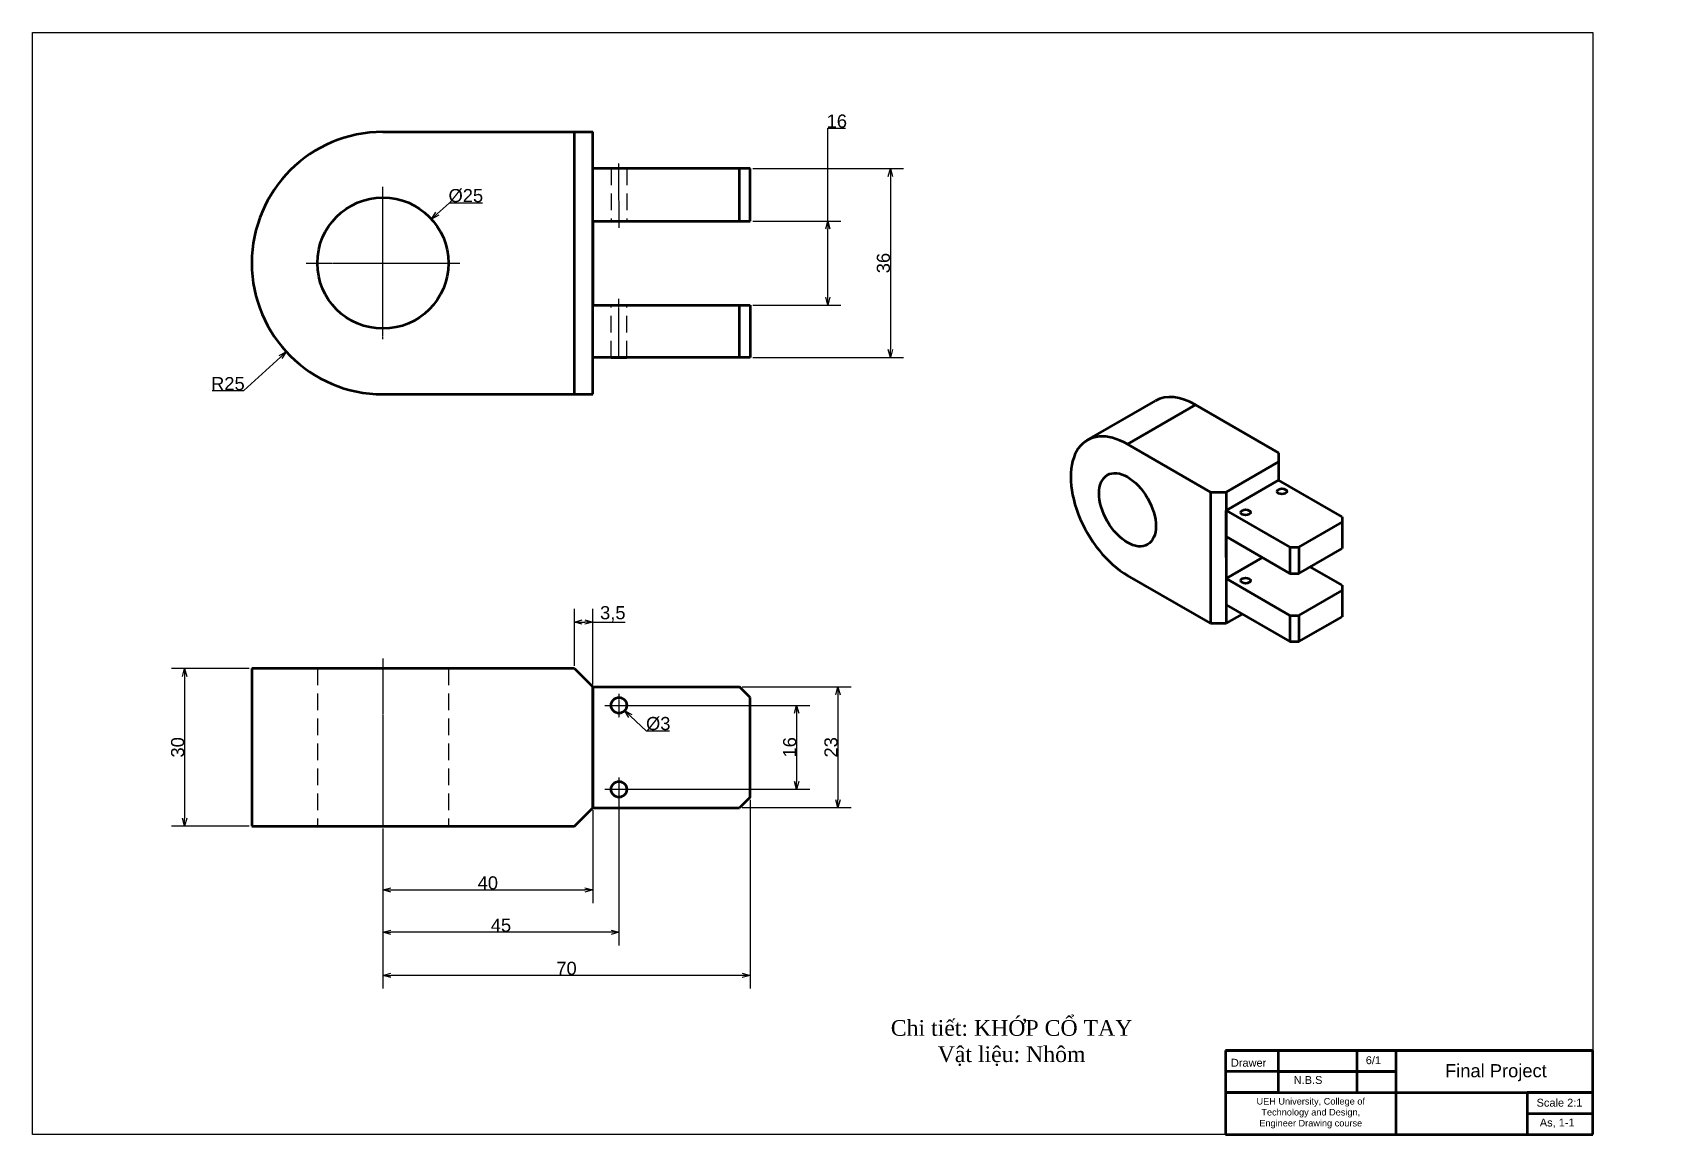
# Model space of a CAD drawing. Header units: inches. Extents: x 632 to 5727, y -9589 to -3994.
# Drawn here: x 4212 to 4832, y -5081 to -4661 of the extents above; entities that cross this region are included whole.
import ezdxf

# ---------------------------------------------------------------- set-up
doc = ezdxf.new("R2010")
doc.units = ezdxf.units.IN
doc.header["$MEASUREMENT"] = 0
doc.linetypes.add('CENTER2', pattern=[1.125, 0.75, -0.125, 0.125, -0.125])
doc.linetypes.add('DASHED2', pattern=[9.525, 6.35, -3.175])
for name, color, linetype, lineweight, plot in [('center line', 5, 'CENTER2', 25, False), ('Dimension line', 3, 'Continuous', 25, False), ('hidden line', 10, 'DASHED2', 25, False), ('visible line', 7, 'Continuous', 50, False)]:
    doc.layers.add(name, color=color, linetype=linetype, lineweight=lineweight, plot=plot)
doc.styles.get("Standard").update_dxf_attribs({"font": 'arial.ttf'})
doc.dimstyles.new('ISO A3', dxfattribs={"dimtxt": 5, "dimasz": 3, "dimexe": 5, "dimexo": 1, "dimgap": 0.09, "dimtad": 1, "dimtoh": 1, "dimdec": 0, "dimzin": 0, "dimdsep": 46, "dimtxsty": 'Standard', "dimblk": 'OPEN30', "dimcen": 0.09, "dimclrd": 256, "dimclre": 256, "dimadec": 0, "dimazin": 0, "dimtfac": 1, "dimtdec": 0, "dimtofl": 0, "dimtmove": 0, "dimatfit": 3, "dimldrblk": 'OPEN30', "dimfxl": 1, "dimtolj": 1, "dimtzin": 0, "dimarcsym": 0})

# ---------------------------------------------------------------- blocks, each defined once
blk = doc.blocks.new('_Open30')
at = {"color": 0, "linetype": 'ByBlock', "lineweight": -2}
for p, q in [((-1, 0.27), (0, 0)), ((0, 0), (-1, -0.27)), ((0, 0), (-1, 0))]:
    blk.add_line(p, q, dxfattribs=at)
blk = doc.blocks.new('*D167')
at = {"layer": 'Defpoints', "color": 0, "transparency": 16777216}
for p in [(4345.68, -4748.6), (4308.82, -4782.38)]:
    blk.add_point(p, dxfattribs=at)
at = {"layer": 'Dimension line', "lineweight": -2, "transparency": 16777216}
for p, q in [((4345.59, -4748.6), (4345.77, -4748.6)), ((4345.68, -4748.69), (4345.68, -4748.51)), ((4292.63, -4797.22), (4306.61, -4784.41)), ((4280.56, -4797.22), (4292.63, -4797.22))]:
    blk.add_line(p, q, dxfattribs=at)
at = {"layer": 'Dimension line', "lineweight": -2, "transparency": 16777216, "xscale": 3, "yscale": 3, "zscale": 3, "rotation": 42.5089115909372}
blk.add_blockref('_Open30', (4308.82, -4782.38), dxfattribs=at)
at = {"layer": 'Dimension line', "color": 0, "transparency": 16777216, "insert": (4286.55, -4794.58), "char_height": 5, "attachment_point": 5}
blk.add_mtext('\\A1;R25', dxfattribs=at)
blk = doc.blocks.new('*D168')
at = {"layer": 'Defpoints', "color": 0, "transparency": 16777216}
for p in [(4364.2, -4731.81), (4327.16, -4765.39)]:
    blk.add_point(p, dxfattribs=at)
at = {"layer": 'Dimension line', "lineweight": -2, "transparency": 16777216}
for p, q in [((4370.88, -4725.75), (4366.42, -4729.79)), ((4383.61, -4725.75), (4370.88, -4725.75)), ((4345.59, -4748.6), (4345.77, -4748.6)), ((4345.68, -4748.69), (4345.68, -4748.51))]:
    blk.add_line(p, q, dxfattribs=at)
at = {"layer": 'Dimension line', "lineweight": -2, "transparency": 16777216, "xscale": 3, "yscale": 3, "zscale": 3, "rotation": 222.1913043864907}
blk.add_blockref('_Open30', (4364.2, -4731.81), dxfattribs=at)
at = {"layer": 'Dimension line', "color": 0, "transparency": 16777216, "insert": (4377.29, -4722.97), "char_height": 5, "attachment_point": 5}
blk.add_mtext('\\A1;%%C25', dxfattribs=at)
blk = doc.blocks.new('*D169')
at = {"layer": 'Defpoints', "color": 0, "transparency": 16777216}
for p in [(4485.68, -4732.6), (4485.68, -4764.6), (4515.33, -4764.6)]:
    blk.add_point(p, dxfattribs=at)
at = {"layer": 'Dimension line', "lineweight": -2, "transparency": 16777216}
for p, q in [((4515.33, -4732.6), (4515.33, -4697.16)), ((4515.33, -4697.16), (4522.11, -4697.16)), ((4486.68, -4732.6), (4520.33, -4732.6)), ((4515.33, -4761.6), (4515.33, -4735.6)), ((4486.68, -4764.6), (4520.33, -4764.6))]:
    blk.add_line(p, q, dxfattribs=at)
at = {"layer": 'Dimension line', "lineweight": -2, "transparency": 16777216, "xscale": 3, "yscale": 3, "zscale": 3}
for p, rotation in [((4515.33, -4732.6), 90), ((4515.33, -4764.6), 270)]:
    blk.add_blockref('_Open30', p, dxfattribs=dict(at, rotation=rotation))
at = {"layer": 'Dimension line', "color": 0, "transparency": 16777216, "insert": (4518.77, -4694.51), "char_height": 5, "attachment_point": 5}
blk.add_mtext('\\A1;16', dxfattribs=at)
blk = doc.blocks.new('*D170')
at = {"layer": 'Defpoints', "color": 0, "transparency": 16777216}
for p in [(4485.68, -4712.6), (4485.68, -4784.6), (4539.2, -4784.6)]:
    blk.add_point(p, dxfattribs=at)
at = {"layer": 'Dimension line', "lineweight": -2, "transparency": 16777216}
for p, q in [((4486.68, -4712.6), (4544.2, -4712.6)), ((4539.2, -4715.6), (4539.2, -4781.6)), ((4486.68, -4784.6), (4544.2, -4784.6))]:
    blk.add_line(p, q, dxfattribs=at)
at = {"layer": 'Dimension line', "lineweight": -2, "transparency": 16777216, "xscale": 3, "yscale": 3, "zscale": 3}
for p, rotation in [((4539.2, -4712.6), 90), ((4539.2, -4784.6), 270)]:
    blk.add_blockref('_Open30', p, dxfattribs=dict(at, rotation=rotation))
at = {"layer": 'Dimension line', "color": 0, "transparency": 16777216, "insert": (4536.55, -4748.6), "char_height": 5, "attachment_point": 5, "rotation": 90}
blk.add_mtext('\\A1;36', dxfattribs=at)
blk = doc.blocks.new('*D171')
at = {"layer": 'Defpoints', "color": 0, "transparency": 16777216}
for p in [(4295.68, -4903.17), (4270.06, -4963.17), (4295.68, -4963.17)]:
    blk.add_point(p, dxfattribs=at)
at = {"layer": 'Dimension line', "lineweight": -2, "transparency": 16777216}
for p, q in [((4294.68, -4903.17), (4265.06, -4903.17)), ((4270.06, -4906.17), (4270.06, -4960.17)), ((4294.68, -4963.17), (4265.06, -4963.17))]:
    blk.add_line(p, q, dxfattribs=at)
at = {"layer": 'Dimension line', "lineweight": -2, "transparency": 16777216, "xscale": 3, "yscale": 3, "zscale": 3}
for p, rotation in [((4270.06, -4903.17), 90), ((4270.06, -4963.17), 270)]:
    blk.add_blockref('_Open30', p, dxfattribs=dict(at, rotation=rotation))
at = {"layer": 'Dimension line', "color": 0, "transparency": 16777216, "insert": (4267.41, -4933.17), "char_height": 5, "attachment_point": 5, "rotation": 90}
blk.add_mtext('\\A1;30', dxfattribs=at)
blk = doc.blocks.new('*D172')
at = {"layer": 'Defpoints', "color": 0, "transparency": 16777216}
for p in [(4425.68, -4885.41), (4418.68, -4903.17), (4425.68, -4910.17)]:
    blk.add_point(p, dxfattribs=at)
at = {"layer": 'Dimension line', "lineweight": -2, "transparency": 16777216}
for p, q in [((4418.68, -4902.17), (4418.68, -4880.41)), ((4421.68, -4885.41), (4422.68, -4885.41)), ((4425.68, -4909.17), (4425.68, -4880.41)), ((4425.68, -4885.41), (4438, -4885.41))]:
    blk.add_line(p, q, dxfattribs=at)
at = {"layer": 'Dimension line', "lineweight": -2, "transparency": 16777216, "xscale": 3, "yscale": 3, "zscale": 3, "rotation": 180}
blk.add_blockref('_Open30', (4418.68, -4885.41), dxfattribs=at)
at = {"layer": 'Dimension line', "lineweight": -2, "transparency": 16777216, "xscale": 3, "yscale": 3, "zscale": 3}
blk.add_blockref('_Open30', (4425.68, -4885.41), dxfattribs=at)
at = {"layer": 'Dimension line', "color": 0, "transparency": 16777216, "insert": (4433.34, -4882.32), "char_height": 5, "attachment_point": 5}
blk.add_mtext('\\A1;3,5', dxfattribs=at)
blk = doc.blocks.new('*D173')
at = {"layer": 'Defpoints', "color": 0, "transparency": 16777216}
for p in [(4425.68, -4956.17), (4345.68, -4963.17), (4425.68, -4987.52)]:
    blk.add_point(p, dxfattribs=at)
at = {"layer": 'Dimension line', "lineweight": -2, "transparency": 16777216}
for p, q in [((4425.68, -4957.17), (4425.68, -4992.52)), ((4345.68, -4964.17), (4345.68, -4992.52)), ((4348.68, -4987.52), (4422.68, -4987.52))]:
    blk.add_line(p, q, dxfattribs=at)
at = {"layer": 'Dimension line', "lineweight": -2, "transparency": 16777216, "xscale": 3, "yscale": 3, "zscale": 3, "rotation": 180}
blk.add_blockref('_Open30', (4345.68, -4987.52), dxfattribs=at)
at = {"layer": 'Dimension line', "lineweight": -2, "transparency": 16777216, "xscale": 3, "yscale": 3, "zscale": 3}
blk.add_blockref('_Open30', (4425.68, -4987.52), dxfattribs=at)
at = {"layer": 'Dimension line', "color": 0, "transparency": 16777216, "insert": (4385.68, -4984.87), "char_height": 5, "attachment_point": 5}
blk.add_mtext('\\A1;40', dxfattribs=at)
blk = doc.blocks.new('*D174')
at = {"layer": 'Defpoints', "color": 0, "transparency": 16777216}
for p in [(4435.68, -4949.17), (4345.68, -4963.17), (4345.68, -5003.65)]:
    blk.add_point(p, dxfattribs=at)
at = {"layer": 'Dimension line', "lineweight": -2, "transparency": 16777216}
for p, q in [((4435.68, -4950.17), (4435.68, -5008.65)), ((4345.68, -4964.17), (4345.68, -5008.65)), ((4432.68, -5003.65), (4348.68, -5003.65))]:
    blk.add_line(p, q, dxfattribs=at)
at = {"layer": 'Dimension line', "lineweight": -2, "transparency": 16777216, "xscale": 3, "yscale": 3, "zscale": 3, "rotation": 180}
blk.add_blockref('_Open30', (4345.68, -5003.65), dxfattribs=at)
at = {"layer": 'Dimension line', "lineweight": -2, "transparency": 16777216, "xscale": 3, "yscale": 3, "zscale": 3}
blk.add_blockref('_Open30', (4435.68, -5003.65), dxfattribs=at)
at = {"layer": 'Dimension line', "color": 0, "transparency": 16777216, "insert": (4390.68, -5001.02), "char_height": 5, "attachment_point": 5}
blk.add_mtext('\\A1;45', dxfattribs=at)
blk = doc.blocks.new('*D175')
at = {"layer": 'Defpoints', "color": 0, "transparency": 16777216}
for p in [(4485.68, -4952.17), (4345.68, -4963.17), (4345.68, -5020.08)]:
    blk.add_point(p, dxfattribs=at)
at = {"layer": 'Dimension line', "lineweight": -2, "transparency": 16777216}
for p, q in [((4485.68, -4953.17), (4485.68, -5025.08)), ((4345.68, -4964.17), (4345.68, -5025.08)), ((4482.68, -5020.08), (4348.68, -5020.08))]:
    blk.add_line(p, q, dxfattribs=at)
at = {"layer": 'Dimension line', "lineweight": -2, "transparency": 16777216, "xscale": 3, "yscale": 3, "zscale": 3, "rotation": 180}
blk.add_blockref('_Open30', (4345.68, -5020.08), dxfattribs=at)
at = {"layer": 'Dimension line', "lineweight": -2, "transparency": 16777216, "xscale": 3, "yscale": 3, "zscale": 3}
blk.add_blockref('_Open30', (4485.68, -5020.08), dxfattribs=at)
at = {"layer": 'Dimension line', "color": 0, "transparency": 16777216, "insert": (4415.68, -5017.44), "char_height": 5, "attachment_point": 5}
blk.add_mtext('\\A1;70', dxfattribs=at)
blk = doc.blocks.new('*D176')
at = {"layer": 'Defpoints', "color": 0, "transparency": 16777216}
for p in [(4435.68, -4917.17), (4435.68, -4949.17), (4503.45, -4949.17)]:
    blk.add_point(p, dxfattribs=at)
at = {"layer": 'Dimension line', "lineweight": -2, "transparency": 16777216}
for p, q in [((4436.68, -4917.17), (4508.45, -4917.17)), ((4503.45, -4920.17), (4503.45, -4946.17)), ((4436.68, -4949.17), (4508.45, -4949.17))]:
    blk.add_line(p, q, dxfattribs=at)
at = {"layer": 'Dimension line', "lineweight": -2, "transparency": 16777216, "xscale": 3, "yscale": 3, "zscale": 3}
for p, rotation in [((4503.45, -4917.17), 90), ((4503.45, -4949.17), 270)]:
    blk.add_blockref('_Open30', p, dxfattribs=dict(at, rotation=rotation))
at = {"layer": 'Dimension line', "color": 0, "transparency": 16777216, "insert": (4500.81, -4933.17), "char_height": 5, "attachment_point": 5, "rotation": 90}
blk.add_mtext('\\A1;16', dxfattribs=at)
blk = doc.blocks.new('*D177')
at = {"layer": 'Defpoints', "color": 0, "transparency": 16777216}
for p in [(4481.68, -4910.17), (4481.68, -4956.17), (4519.21, -4956.17)]:
    blk.add_point(p, dxfattribs=at)
at = {"layer": 'Dimension line', "lineweight": -2, "transparency": 16777216}
for p, q in [((4482.68, -4910.17), (4524.21, -4910.17)), ((4519.21, -4913.17), (4519.21, -4953.17)), ((4482.68, -4956.17), (4524.21, -4956.17))]:
    blk.add_line(p, q, dxfattribs=at)
at = {"layer": 'Dimension line', "lineweight": -2, "transparency": 16777216, "xscale": 3, "yscale": 3, "zscale": 3}
for p, rotation in [((4519.21, -4910.17), 90), ((4519.21, -4956.17), 270)]:
    blk.add_blockref('_Open30', p, dxfattribs=dict(at, rotation=rotation))
at = {"layer": 'Dimension line', "color": 0, "transparency": 16777216, "insert": (4516.56, -4933.17), "char_height": 5, "attachment_point": 5, "rotation": 90}
blk.add_mtext('\\A1;23', dxfattribs=at)
blk = doc.blocks.new('*D178')
at = {"layer": 'Defpoints', "color": 0, "transparency": 16777216}
for p in [(4433.48, -4915.13), (4437.87, -4919.22)]:
    blk.add_point(p, dxfattribs=at)
at = {"layer": 'Dimension line', "lineweight": -2, "transparency": 16777216}
for p, q in [((4435.59, -4917.17), (4435.77, -4917.17)), ((4435.68, -4917.26), (4435.68, -4917.08)), ((4446.21, -4926.97), (4440.07, -4921.26)), ((4455.02, -4926.97), (4446.21, -4926.97))]:
    blk.add_line(p, q, dxfattribs=at)
at = {"layer": 'Dimension line', "lineweight": -2, "transparency": 16777216, "xscale": 3, "yscale": 3, "zscale": 3, "rotation": 137.0763373369299}
blk.add_blockref('_Open30', (4437.87, -4919.22), dxfattribs=at)
at = {"layer": 'Dimension line', "color": 0, "transparency": 16777216, "insert": (4450.66, -4924.19), "char_height": 5, "attachment_point": 5}
blk.add_mtext('\\A1;%%C3', dxfattribs=at)

msp = doc.modelspace()

# ---------------------------------------------------------------- linework, layer by layer
msp.add_lwpolyline([(4212.04978, -4660.73081), (4807.04978, -4660.73081), (4807.04978, -5080.73081), (4212.04978, -5080.73081)], close=True)
at = {"layer": 'center line'}
for p, q in [((4435.77285, -4735.22647), (4435.60611, -4710.62161)), ((4345.67793, -4777.65101), (4345.67793, -4719.54329)), ((4316.38218, -4748.59715), (4374.97367, -4748.59715)), ((4435.67793, -4784.59715, -157.59525), (4435.67793, -4762.20431)), ((4345.67793, -4899.34686), (4345.67793, -4963.1749)), ((4435.67793, -4912.75531), (4435.67793, -4921.77449)), ((4430.3263, -4917.1749), (4441.02955, -4917.1749)), ((4435.67793, -4944.66531), (4435.67793, -4953.68449)), ((4430.3263, -4949.0849), (4441.02955, -4949.0849))]:
    msp.add_line(p, q, dxfattribs=at)
at = {"layer": 'hidden line'}
for p, q in [((4432.67793, -4712.59715), (4432.67793, -4732.59715)), ((4438.67793, -4712.59715), (4438.67793, -4732.59715)), ((4432.67793, -4784.59715), (4432.67793, -4764.59715)), ((4438.67793, -4784.59715), (4438.67793, -4764.59715)), ((4320.67793, -4903.1749), (4320.67793, -4963.1749)), ((4370.67793, -4903.1749), (4370.67793, -4963.1749))]:
    msp.add_line(p, q, dxfattribs=at)
at = {"layer": 'visible line', "color": 0}
for p, q in [((4345.67793, -4698.59715), (4425.67793, -4698.59715)), ((4418.67793, -4798.59715), (4418.67793, -4698.59715)), ((4425.67793, -4798.59715), (4425.67793, -4698.59715)), ((4485.67793, -4712.59715), (4425.67793, -4712.59715)), ((4481.67793, -4732.59715), (4481.67793, -4712.59715)), ((4485.67793, -4732.59715), (4485.67793, -4712.59715)), ((4425.67793, -4732.59715), (4425.67793, -4764.59715)), ((4425.67793, -4732.59715), (4485.67793, -4732.59715)), ((4425.67793, -4764.59715), (4485.67793, -4764.59715)), ((4481.67793, -4784.59715), (4481.67793, -4764.59715)), ((4485.67793, -4764.59715), (4485.67793, -4784.59715)), ((4485.67793, -4784.59715), (4425.67793, -4784.59715)), ((4432.67793, -4784.59715), (4438.67793, -4784.59715)), ((4345.67793, -4798.59715), (4425.67793, -4798.59715)), ((4614.29678, -4816.1137), (4640.27754, -4801.1137)), ((4629.60609, -4817.63021), (4655.58685, -4802.63021)), ((4655.58685, -4802.63021), (4687.19678, -4820.88021)), ((4661.21602, -4835.88021), (4629.60609, -4817.63021)), ((4687.19678, -4820.88021), (4687.19678, -4824.38021)), ((4687.19678, -4824.38021), (4667.2782, -4835.88021)), ((4687.19678, -4824.38021), (4687.19678, -4831.38021)), ((4661.21602, -4835.88021), (4667.2782, -4835.88021)), ((4661.21602, -4835.88021), (4661.21602, -4885.88021)), ((4687.19678, -4831.38021), (4667.2782, -4842.88021)), ((4667.2782, -4835.88021), (4667.2782, -4885.88021)), ((4711.44549, -4845.38021), (4687.19678, -4831.38021)), ((4667.2782, -4860.88021), (4667.2782, -4842.88021)), ((4667.2782, -4842.88021), (4691.52091, -4856.87675)), ((4694.99701, -4856.87675), (4711.44549, -4847.38021)), ((4711.44549, -4845.38021), (4711.44549, -4847.38021)), ((4711.44549, -4847.38021), (4711.44549, -4857.38021)), ((4667.2782, -4852.88021), (4691.52091, -4866.87675)), ((4667.2782, -4868.88021), (4681.1346, -4860.88021)), ((4691.52091, -4856.87675), (4694.99701, -4856.87675)), ((4691.52091, -4856.87675), (4691.52091, -4866.87675)), ((4694.99701, -4856.87675), (4694.99701, -4866.87675)), ((4694.99701, -4866.87675), (4711.44549, -4857.38021)), ((4691.52091, -4866.87675), (4694.99701, -4866.87675)), ((4711.44549, -4871.38021), (4699.32114, -4864.38021)), ((4661.21602, -4885.88021), (4629.60609, -4867.63021)), ((4667.2782, -4868.88021), (4691.52091, -4882.87675)), ((4694.99701, -4882.87675), (4711.44549, -4873.38021)), ((4711.44549, -4871.38021), (4711.44549, -4883.38021)), ((4667.2782, -4878.88021), (4691.52091, -4892.87675)), ((4661.21602, -4885.88021), (4667.2782, -4885.88021)), ((4673.34037, -4882.38021), (4667.2782, -4885.88021)), ((4691.52091, -4882.87675), (4694.99701, -4882.87675)), ((4691.52091, -4882.87675), (4691.52091, -4892.87675)), ((4694.99701, -4882.87675), (4694.99701, -4892.87675)), ((4694.99701, -4892.87675), (4711.44549, -4883.38021)), ((4691.52091, -4892.87675), (4694.99701, -4892.87675)), ((4295.67793, -4903.1749), (4295.67793, -4963.1749)), ((4418.67793, -4903.1749), (4295.67793, -4903.1749)), ((4418.67793, -4903.1749), (4425.67793, -4910.1749)), ((4425.67793, -4956.1749), (4425.67793, -4910.1749)), ((4425.67793, -4910.1749), (4425.67793, -4956.1749)), ((4425.67793, -4910.1749), (4481.67793, -4910.1749)), ((4485.67793, -4914.1749), (4481.67793, -4910.1749)), ((4485.67793, -4952.1749), (4485.67793, -4914.1749)), ((4485.67793, -4952.1749), (4481.67793, -4956.1749)), ((4418.67793, -4963.1749), (4425.67793, -4956.1749)), ((4425.67793, -4956.1749), (4481.67793, -4956.1749)), ((4295.67793, -4963.1749), (4345.67793, -4963.1749)), ((4345.67793, -4963.1749), (4418.67793, -4963.1749)), ((4345.67793, -4963.1749), (4418.67793, -4963.1749))]:
    msp.add_line(p, q, dxfattribs=at)
at = {"layer": 'visible line'}
msp.add_line((4667.04978, -5048.73081), (4807.04978, -5048.73081), dxfattribs=at)
at = {"layer": 'visible line', "lineweight": 50}
for p, q in [((4807.04978, -5048.73081), (4667.04978, -5048.73081)), ((4667.04978, -5048.73081), (4667.04978, -5080.73081)), ((4717.04978, -5048.73081), (4687.04978, -5048.73081)), ((4717.04978, -5048.73081), (4687.04978, -5048.73081)), ((4687.04978, -5048.73081), (4687.04978, -5064.73081)), ((4732.04978, -5048.73081), (4717.04978, -5048.73081)), ((4732.04978, -5048.73081), (4717.04978, -5048.73081)), ((4717.04978, -5048.73081), (4717.04978, -5064.73081)), ((4732.04978, -5080.73081), (4732.04978, -5048.73081)), ((4807.04978, -5080.73081), (4807.04978, -5048.73081)), ((4732.04978, -5056.73081), (4667.04978, -5056.73081)), ((4687.04978, -5056.73081), (4732.04978, -5056.73081)), ((4687.04978, -5064.73081), (4667.04978, -5064.73081)), ((4667.04978, -5064.73081), (4732.04978, -5064.73081)), ((4732.04978, -5064.73081), (4807.04978, -5064.73081)), ((4807.04978, -5064.73081), (4782.04978, -5064.73081)), ((4782.04978, -5064.73081), (4782.04978, -5080.73081)), ((4782.04978, -5072.73081), (4807.04978, -5072.73081)), ((4667.04978, -5080.73081), (4807.04978, -5080.73081)), ((4667.04978, -5080.73081), (4732.04978, -5080.73081))]:
    msp.add_line(p, q, dxfattribs=at)
at = {"layer": 'visible line', "color": 0}
for centre, radius in [((4345.67793, -4748.59715), 25), ((4435.67793, -4917.1749), 3), ((4435.67793, -4949.1749), 3)]:
    msp.add_circle(centre, radius, dxfattribs=at)
msp.add_arc((4345.67793, -4748.59715), 50, 90, 270, dxfattribs=at)
for centre, start_param, end_param in [((4655.58685, -4827.63021), 8.639379797, 9.424777961), ((4629.60609, -4842.63021), 2.35619449, 5.497787144)]:
    msp.add_ellipse(centre, major_axis=(15.30931, -26.5165), ratio=0.577350269, start_param=start_param, end_param=end_param, dxfattribs=at)
for centre, major_axis in [((4629.60609, -4842.63021), (7.65466, -13.25825)), ((4688.49582, -4835.63021), (-1.83712, 0)), ((4674.63941, -4843.63021), (-1.83712, 0)), ((4674.63941, -4869.63021), (-1.83712, 0))]:
    msp.add_ellipse(centre, major_axis=major_axis, ratio=0.577350269, dxfattribs=at)

# ---------------------------------------------------------------- texts
at = {"color": 1, "insert": (4515.50033, -5037.1303), "char_height": 6, "attachment_point": 1}
msp.add_mtext_dynamic_manual_height_columns('\\pxqc;{\\fTimes New Roman|b0|i0|c0|p18;\\C256;Chi tiết: KHỚP CỔ TAY\\PVật liệu: Nhôm}', width=139.8295877, gutter_width=1, heights=[0], dxfattribs=at)
at = {"layer": 'Dimension line', "insert": (4669.04532, -5051.89671), "char_height": 3, "attachment_point": 1}
msp.add_mtext_dynamic_manual_height_columns('{\\C0;Drawer}', width=33.9958744, gutter_width=25, heights=[2.28621], dxfattribs=at)
at = {"layer": 'visible line', "attachment_point": 1}
for s, width, heights, insert, char_height in [('6/1', 33.9958744, [2.28621], (4720.49264, -5050.93612), 3), ('N.B.S', 33.9958744, [2.28621], (4692.99246, -5058.47194), 3), ('Final Project', 49.9491703, [0], (4750.69724, -5053.93418), 5), ('\\pxqc;UEH University, College of Technology and Design, \\PEngineer Drawing course ', 58.9083844, [19.15756], (4670.04276, -5066.83423), 2.5), ('Scale 2:1', 33.9958744, [2.28621], (4785.61752, -5067.12128), 3), ('As, 1-1', 33.9958744, [2.28621], (4786.84937, -5074.69144), 3)]:
    msp.add_mtext_dynamic_manual_height_columns(s, width=width, gutter_width=25, heights=heights, dxfattribs=dict(at, insert=insert, char_height=char_height))

# ---------------------------------------------------------------- dimensions: what is measured, and where the dimension line sits
at = {"layer": 'Dimension line'}
dim = msp.add_linear_dim(base=(4515.33243, -4764.59715), p1=(4485.67793, -4732.59715), p2=(4485.67793, -4764.59715), angle=90, text='16', dimstyle='ISO A3', dxfattribs=at)
dim.commit()
dim.dimension.update_dxf_attribs({"geometry": '*D169', "text_midpoint": (4518.76657, -4697.15536), "dimtype": 160})
for base, p1, p2, text, picture, middle in [((4539.19743, -4784.59715), (4485.67793, -4712.59715), (4485.67793, -4784.59715), '36', '*D170', (4536.55286, -4748.59715)), ((4270.05588, -4963.1749), (4295.67793, -4903.1749), (4295.67793, -4963.1749), '30', '*D171', (4267.41131, -4933.1749)), ((4519.20951, -4956.1749), (4481.67793, -4910.1749), (4481.67793, -4956.1749), '23', '*D177', (4516.56494, -4933.1749)), ((4503.45475, -4949.1749), (4435.67793, -4917.1749), (4435.67793, -4949.1749), '16', '*D176', (4500.81188, -4933.1749))]:
    dim = msp.add_linear_dim(base=base, p1=p1, p2=p2, angle=90, text=text, dimstyle='ISO A3', dxfattribs=at)
    dim.commit()
    dim.dimension.update_dxf_attribs({"geometry": picture, "text_midpoint": middle})
dim = msp.add_diameter_dim_2p(p1=(4327.15526, -4765.38736), p2=(4364.20059, -4731.80695), text='%%C25', dimstyle='ISO A3', dxfattribs=at)
dim.commit()
dim.dimension.update_dxf_attribs({"geometry": '*D168', "text_midpoint": (4377.28859, -4725.75348), "dimtype": 163})
dim = msp.add_radius_dim(center=(4345.67793, -4748.59715), mpoint=(4308.81931, -4782.3824), text='R25', dimstyle='ISO A3', dxfattribs=at)
dim.commit()
dim.dimension.update_dxf_attribs({"geometry": '*D167', "text_midpoint": (4286.54842, -4797.22096), "dimtype": 164})
for base, p1, p2, text, picture, middle in [((4425.67793, -4885.40991), (4418.67793, -4903.1749), (4425.67793, -4910.1749), '3,5', '*D172', (4433.33648, -4882.31514)), ((4345.67793, -5003.65234), (4435.67793, -4949.1749), (4345.67793, -4963.1749), '45', '*D174', (4390.67793, -5001.01971)), ((4345.67793, -5020.08052), (4485.67793, -4952.1749), (4345.67793, -4963.1749), '70', '*D175', (4415.67793, -5017.43765)), ((4425.67793, -4987.51783), (4345.67793, -4963.1749), (4425.67793, -4956.1749), '40', '*D173', (4385.67793, -4984.87497))]:
    dim = msp.add_linear_dim(base=base, p1=p1, p2=p2, text=text, dimstyle='ISO A3', dxfattribs=at)
    dim.commit()
    dim.dimension.update_dxf_attribs({"geometry": picture, "text_midpoint": middle})
dim = msp.add_diameter_dim_2p(p1=(4433.48114, -4915.13183), p2=(4437.87471, -4919.21797), text='%%C3', dimstyle='ISO A3', dxfattribs=at)
dim.commit()
dim.dimension.update_dxf_attribs({"geometry": '*D178', "text_midpoint": (4450.6606, -4924.18899)})

doc.saveas('drawing.dxf')
